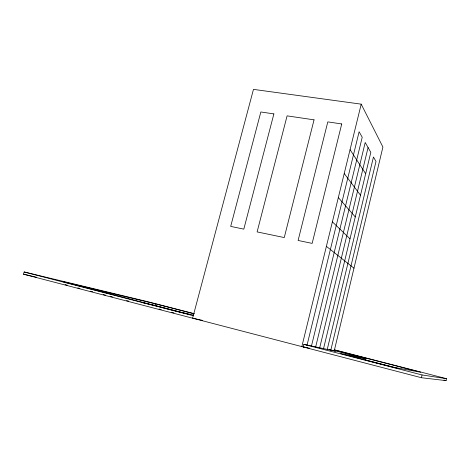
<?xml version="1.0" encoding="UTF-8"?>
<svg xmlns="http://www.w3.org/2000/svg" width="470" height="470" viewBox="0 0 470 470"><rect width="100%" height="100%" fill="white"/><g stroke="black" fill="none" stroke-linecap="round" stroke-linejoin="round"><path stroke-width="0.7" d="M329.041 349.504L335.41 351.149L303.849 344.363L303.215 346.966L421.437 377.727L446.077 380.624L446.5 378.679L334.335 349.78M421.437 377.727L422.054 374.96L446.5 378.679M365.46 360.373L365.836 358.757L333.23 350.344M334.223 350.902L382.909 147.034L361.207 104.158L253.471 89.376L192.606 318.184L202.535 320.393M323.519 348.752L370.818 152.356L365.208 142.492L315.611 347.148M327.232 349.492L373.462 156.992L376 161.457L330.798 350.221M319.653 347.959L368.075 147.527M306.981 345.409L359.109 131.764L362.223 137.24L311.393 346.302M194.48 313.748L146.916 301.493L24.164 271.971L23.5 274.186L301.84 346.607L361.207 104.158M142.81 302.727L154.93 305.565L155.4 303.849L193.699 313.719M303.215 346.966L309.689 348.27M301.84 346.607L305.8 347.406M306.464 347.541L307.721 347.794M365.836 358.757L340.615 353.534L394.148 367.376L420.685 372.216L334.147 349.915M193.652 315.153L179.511 311.857L62.187 281.512L155.4 303.849M23.5 274.186L36.296 277.2M443.944 380.077L446.077 380.624M154.93 305.565L186.143 313.643M187.559 314.007L190.397 314.741M365.619 360.073L397.544 368.327M24.164 271.971L193.252 315.74M303.849 344.363L422.054 374.96M65.089 284.603L67.204 285.155M77.808 287.91L79.929 288.463M90.534 291.218L92.655 291.764M103.253 294.526L105.374 295.072M110.321 296.358L112.442 296.911M126.577 300.589L128.698 301.141M159.095 309.037L161.216 309.589M171.814 312.344L173.935 312.897M326.392 246.356L353.969 268.2M332.39 221.858L350.003 238.801M338.335 197.582L355.267 216.923M344.228 173.518L360.496 195.226M350.062 149.677L365.678 173.706M341.731 123.951L312.151 243.384L298.109 240.458L327.796 121.889L341.731 123.951M314.048 119.85L284.262 237.567L257.113 231.91L287.094 115.861L314.048 119.85M273.881 113.904L243.812 229.137L230.688 226.399L260.838 111.972L273.881 113.904"/></g></svg>
